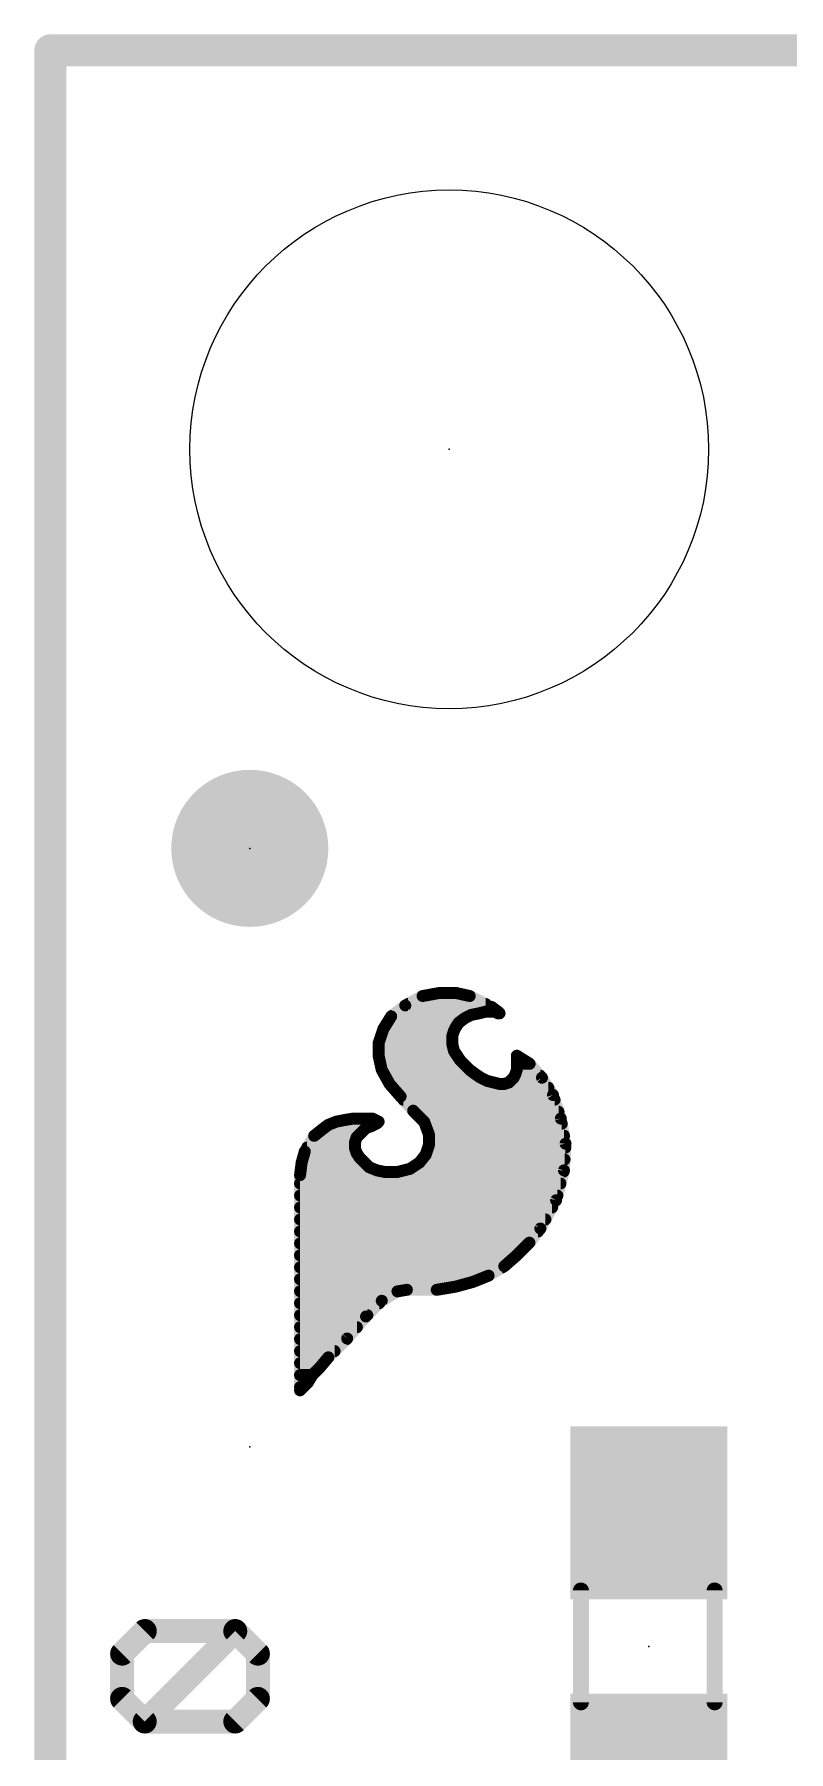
# Model space of a CAD drawing. Extents: x -19 to 88, y -20 to 20.
# Drawn here: x -0.1 to 4.7, y 9.49 to 20.42 of the extents above; entities that cross this region are included whole.
import ezdxf

# ---------------------------------------------------------------- set-up
doc = ezdxf.new("R2010")
doc.units = 0
for name, color, linetype in [('1', 12, 'CONTINUOUS'), ('16', 132, 'CONTINUOUS'), ('20', 53, 'CONTINUOUS'), ('21', 41, 'CONTINUOUS'), ('23', 53, 'CONTINUOUS'), ('24', 53, 'CONTINUOUS'), ('51', 53, 'CONTINUOUS')]:
    doc.layers.add(name, color=color, linetype=linetype)

# ---------------------------------------------------------------- blocks, each defined once
blk = doc.blocks.new('RECT')
blk.add_solid([(-0.5, -0.5), (0.5, -0.5), (-0.5, 0.5), (0.5, 0.5)])
blk = doc.blocks.new('PIE')
at = {"const_width": 0.5}
blk.add_lwpolyline([(0, -0.25, 1), (0, 0.25, 1), (0, -0.25)], format="xyb", dxfattribs=at)

msp = doc.modelspace()

# ---------------------------------------------------------------- linework, layer by layer
at = {"layer": '1', "const_width": 0.2032}
for points in [[(0, 20.32), (0, 0)], [(20.32, 20.32), (0, 20.32)]]:
    msp.add_lwpolyline(points, dxfattribs=at)
at = {"layer": '1', "const_width": 0.1016}
for points in [[(0.0508, 20.32, 1), (-0.0508, 20.32)], [(0, 20.3708, 1), (0, 20.2692)]]:
    msp.add_lwpolyline(points, format="xyb", dxfattribs=at)
at = {"layer": '16'}
for points, const_width in [([(0, 20.32), (0, 0)], 0.2032), ([(20.32, 20.32), (0, 20.32)], 0.2032), ([(0.6013, 10.2579), (0.4572, 10.1139)], 0.1524), ([(1.1775, 10.2579), (0.6013, 10.2579)], 0.1524), ([(0.6013, 9.6817), (1.1775, 10.2579)], 0.1524), ([(1.3215, 10.1139), (1.1775, 10.2579)], 0.1524), ([(0.4572, 10.1139), (0.4572, 9.8257)], 0.1524), ([(1.3215, 9.8257), (1.3215, 10.1139)], 0.1524), ([(0.4572, 9.8257), (0.6013, 9.6817)], 0.1524), ([(1.1775, 9.6817), (1.3215, 9.8257)], 0.1524), ([(0.6013, 9.6817), (1.1775, 9.6817)], 0.1524)]:
    msp.add_lwpolyline(points, dxfattribs=dict(at, const_width=const_width))
for points, const_width in [([(0.0508, 20.32, 1), (-0.0508, 20.32)], 0.1016), ([(0, 20.3708, 1), (0, 20.2692)], 0.1016), ([(0.6013, 10.296, 1), (0.6013, 10.2198)], 0.0762), ([(0.6282, 10.231, 1), (0.5743, 10.2848)], 0.0762), ([(1.2044, 10.2848, 1), (1.1505, 10.231)], 0.0762), ([(1.2044, 10.231, 1), (1.1505, 10.2848)], 0.0762), ([(1.1775, 10.2198, 1), (1.1775, 10.296)], 0.0762), ([(0.4953, 10.1139, 1), (0.4191, 10.1139)], 0.0762), ([(0.4303, 10.1408, 1), (0.4841, 10.0869)], 0.0762), ([(1.3596, 10.1139, 1), (1.2834, 10.1139)], 0.0762), ([(1.2946, 10.0869, 1), (1.3485, 10.1408)], 0.0762), ([(0.4841, 9.8527, 1), (0.4303, 9.7988)], 0.0762), ([(0.4191, 9.8257, 1), (0.4953, 9.8257)], 0.0762), ([(1.2834, 9.8257, 1), (1.3596, 9.8257)], 0.0762), ([(1.3485, 9.7988, 1), (1.2946, 9.8527)], 0.0762), ([(0.5743, 9.7086, 1), (0.6282, 9.6547)], 0.0762), ([(0.6013, 9.7198, 1), (0.6013, 9.6436)], 0.0762), ([(0.5743, 9.6547, 1), (0.6282, 9.7086)], 0.0762), ([(1.1505, 9.7086, 1), (1.2044, 9.6547)], 0.0762), ([(1.1775, 9.6436, 1), (1.1775, 9.7198)], 0.0762)]:
    msp.add_lwpolyline(points, format="xyb", dxfattribs=dict(at, const_width=const_width))
at = {"layer": '20', "const_width": 0.2032}
for points in [[(20.32, 20.32), (0, 20.32)], [(0, 20.32), (0, 0)]]:
    msp.add_lwpolyline(points, dxfattribs=at)
at = {"layer": '20', "const_width": 0.1016}
for points in [[(0, 20.3708, 1), (0, 20.2692)], [(0.0508, 20.32, 1), (-0.0508, 20.32)]]:
    msp.add_lwpolyline(points, format="xyb", dxfattribs=at)
at = {"layer": '20'}
msp.add_circle((2.54, 17.78), 1.651, dxfattribs=at)
at = {"layer": '21', "const_width": 0.0762}
for points in [[(2.37, 14.3), (2.26, 14.24)], [(2.48, 14.32), (2.37, 14.3)], [(2.58, 14.32), (2.48, 14.32)], [(2.67, 14.3), (2.58, 14.32)], [(2.81, 14.23), (2.67, 14.3)], [(2.26, 14.24), (2.17, 14.17)], [(2.1741, 14.1732), (2.6664, 14.1732)], [(2.2772, 14.2494), (2.7712, 14.2494)], [(2.64, 14.16), (2.68, 14.18)], [(2.68, 14.18), (2.73, 14.19)], [(2.73, 14.19), (2.77, 14.2)], [(2.77, 14.2), (2.83, 14.2)], [(2.85, 14.2), (2.81, 14.23)], [(2.83, 14.2), (2.85, 14.19)], [(2.86, 14.19), (2.85, 14.2)], [(2.85, 14.19), (2.86, 14.19)], [(2.12, 14.09), (2.09, 14)], [(2.17, 14.17), (2.12, 14.09)], [(2.1244, 14.097), (2.5785, 14.097)], [(2.56, 14.05), (2.57, 14.08)], [(2.57, 14.08), (2.58, 14.1)], [(2.58, 14.1), (2.6, 14.13)], [(2.6, 14.13), (2.64, 14.16)], [(2.09, 14), (2.09, 13.92)], [(2.0969, 14.0208), (2.56, 14.0208)], [(2.56, 13.99), (2.56, 14.05)], [(2.57, 13.95), (2.56, 13.99)], [(2.09, 13.9446), (2.5736, 13.9446)], [(2.09, 13.92), (2.11, 13.83)], [(2.1015, 13.8684), (2.6316, 13.8684)], [(2.61, 13.89), (2.57, 13.95)], [(2.67, 13.83), (2.61, 13.89)], [(2.97, 13.92), (2.97, 13.83)], [(3.05, 13.87), (2.97, 13.92)], [(2.97, 13.8684), (3.0514, 13.8684)], [(3.13, 13.78), (3.05, 13.87)], [(2.11, 13.83), (2.16, 13.74)], [(2.131, 13.7922), (2.7217, 13.7922)], [(2.16, 13.74), (2.23, 13.66)], [(2.71, 13.8), (2.67, 13.83)], [(2.74, 13.78), (2.71, 13.8)], [(2.78, 13.76), (2.74, 13.78)], [(2.86, 13.74), (2.78, 13.76)], [(2.89, 13.74), (2.86, 13.74)], [(2.92, 13.75), (2.89, 13.74)], [(2.95, 13.78), (2.92, 13.75)], [(2.96, 13.8), (2.95, 13.78)], [(2.9561, 13.7922), (3.1192, 13.7922)], [(2.97, 13.83), (2.96, 13.8)], [(3.2, 13.67), (3.13, 13.78)], [(2.181, 13.716), (3.1707, 13.716)], [(2.23, 13.66), (2.31, 13.57)], [(2.248, 13.6398), (3.2101, 13.6398)], [(3.25, 13.52), (3.2, 13.67)], [(1.93, 13.52), (1.87, 13.51)], [(2.05, 13.52), (1.93, 13.52)], [(2.09, 13.5), (2.05, 13.52)], [(2.31, 13.57), (2.38, 13.5)], [(2.3164, 13.5636), (3.2355, 13.5636)], [(3.28, 13.36), (3.25, 13.52)], [(1.68, 13.41), (1.62, 13.31)], [(1.73, 13.45), (1.68, 13.41)], [(1.6815, 13.4112), (1.9612, 13.4112)], [(1.77, 13.48), (1.73, 13.45)], [(1.82, 13.5), (1.77, 13.48)], [(1.7885, 13.4874), (2.0748, 13.4874)], [(1.87, 13.51), (1.82, 13.5)], [(1.95, 13.4), (2.01, 13.46)], [(2.01, 13.46), (2.04, 13.47)], [(2.04, 13.47), (2.08, 13.49)], [(2.08, 13.49), (2.09, 13.5)], [(2.38, 13.5), (2.41, 13.42)], [(2.3847, 13.4874), (3.2561, 13.4874)], [(2.41, 13.42), (2.41, 13.35)], [(2.41, 13.4112), (3.2704, 13.4112)], [(1.62, 13.31), (1.6, 13.24)], [(1.635, 13.335), (1.94, 13.335)], [(1.94, 13.37), (1.95, 13.4)], [(1.94, 13.33), (1.94, 13.37)], [(1.95, 13.3), (1.94, 13.33)], [(1.97, 13.27), (1.95, 13.3)], [(2.41, 13.35), (2.39, 13.29)], [(2.405, 13.335), (3.2785, 13.335)], [(3.27, 13.19), (3.28, 13.36)], [(1.6, 13.24), (1.59, 13.16)], [(1.6054, 13.2588), (1.9812, 13.2588)], [(2.03, 13.21), (1.97, 13.27)], [(2.08, 13.19), (2.03, 13.21)], [(2.13, 13.18), (2.08, 13.19)], [(2.29, 13.2), (2.21, 13.18)], [(2.35, 13.24), (2.29, 13.2)], [(2.39, 13.29), (2.35, 13.24)], [(2.365, 13.2588), (3.274, 13.2588)], [(3.22, 13), (3.27, 13.19)], [(1.59, 13.16), (1.59, 11.79)], [(1.59, 13.1064), (3.248, 13.1064)], [(1.5928, 13.1826), (2.117, 13.1826)], [(2.21, 13.18), (2.13, 13.18)], [(2.2204, 13.1826), (3.2681, 13.1826)], [(1.59, 13.0302), (3.2279, 13.0302)], [(3.12, 12.82), (3.22, 13)], [(1.59, 12.954), (3.1944, 12.954)], [(1.59, 12.8778), (3.1521, 12.8778)], [(1.59, 12.8016), (3.1057, 12.8016)], [(3.05, 12.73), (3.12, 12.82)], [(1.59, 12.7254), (3.0454, 12.7254)], [(1.59, 12.6492), (2.9691, 12.6492)], [(2.89, 12.58), (2.97, 12.65)], [(2.97, 12.65), (3.05, 12.73)], [(1.59, 12.573), (2.8783, 12.573)], [(2.79, 12.52), (2.89, 12.58)], [(1.59, 12.4968), (2.732, 12.4968)], [(2.21, 12.42), (2.27, 12.43)], [(2.27, 12.43), (2.46, 12.43)], [(2.46, 12.43), (2.58, 12.45)], [(2.58, 12.45), (2.69, 12.48)], [(2.69, 12.48), (2.79, 12.52)], [(1.59, 12.4206), (2.2136, 12.4206)], [(1.59, 12.3444), (2.0944, 12.3444)], [(2.01, 12.26), (2.11, 12.36)], [(2.11, 12.36), (2.21, 12.42)], [(1.59, 12.2682), (2.0182, 12.2682)], [(1.89, 12.12), (2.01, 12.26)], [(1.59, 12.192), (1.9517, 12.192)], [(1.59, 12.1158), (1.8858, 12.1158)], [(1.77, 12), (1.89, 12.12)], [(1.59, 12.0396), (1.8096, 12.0396)], [(1.72, 11.94), (1.77, 12)], [(1.59, 11.9634), (1.7395, 11.9634)], [(1.59, 11.8872), (1.6683, 11.8872)], [(1.64, 11.84), (1.67, 11.89)], [(1.67, 11.89), (1.72, 11.94)], [(1.59, 11.79), (1.64, 11.84)], [(1.59, 11.811), (1.611, 11.811)]]:
    msp.add_lwpolyline(points, dxfattribs=at)
at = {"layer": '21', "const_width": 0.0381}
for points in [[(2.3666, 14.3187, 1), (2.3734, 14.2813)], [(2.3791, 14.2833, 1), (2.3609, 14.3167)], [(2.48, 14.3391, 1), (2.48, 14.301)], [(2.4834, 14.3013, 1), (2.4766, 14.3387)], [(2.5841, 14.3386, 1), (2.5759, 14.3014)], [(2.58, 14.301, 1), (2.58, 14.3391)], [(2.6785, 14.317, 1), (2.6615, 14.283)], [(2.6659, 14.2814, 1), (2.6741, 14.3186)], [(2.1741, 14.1923, 1), (2.1741, 14.1542)], [(2.2509, 14.2567, 1), (2.2691, 14.2233)], [(2.2717, 14.225, 1), (2.2483, 14.255)], [(2.2772, 14.2685, 1), (2.2772, 14.2304)], [(2.6763, 14.1987, 1), (2.6837, 14.1613)], [(2.6664, 14.1542, 1), (2.6664, 14.1923)], [(2.6885, 14.163, 1), (2.6715, 14.197)], [(2.7254, 14.2085, 1), (2.7346, 14.1715)], [(2.7337, 14.1713, 1), (2.7263, 14.2087)], [(2.77, 14.2191, 1), (2.77, 14.181)], [(2.7746, 14.1815, 1), (2.7654, 14.2185)], [(2.7712, 14.2304, 1), (2.7712, 14.2685)], [(2.8214, 14.2452, 1), (2.7986, 14.2148)], [(2.8015, 14.213, 1), (2.8185, 14.247)], [(2.8385, 14.217, 1), (2.8215, 14.183)], [(2.83, 14.181, 1), (2.83, 14.2191)], [(2.8635, 14.2135, 1), (2.8365, 14.1865)], [(2.85, 14.2091, 1), (2.85, 14.171)], [(2.8386, 14.1848, 1), (2.8614, 14.2152)], [(2.8415, 14.173, 1), (2.8585, 14.207)], [(2.8465, 14.1765, 1), (2.8735, 14.2035)], [(2.86, 14.171, 1), (2.86, 14.2091)], [(2.1038, 14.1001, 1), (2.1362, 14.0799)], [(2.1381, 14.084, 1), (2.1019, 14.096)], [(2.1244, 14.1161, 1), (2.1244, 14.078)], [(2.1583, 14.185, 1), (2.1817, 14.155)], [(2.1862, 14.1599, 1), (2.1538, 14.1801)], [(2.553, 14.0885, 1), (2.587, 14.0715)], [(2.5881, 14.074, 1), (2.5519, 14.086)], [(2.5641, 14.1106, 1), (2.5959, 14.0894)], [(2.597, 14.0915, 1), (2.563, 14.1085)], [(2.5785, 14.078, 1), (2.5785, 14.1161)], [(2.5886, 14.1452, 1), (2.6114, 14.1148)], [(2.6159, 14.1194, 1), (2.5841, 14.1406)], [(2.6315, 14.177, 1), (2.6485, 14.143)], [(2.6514, 14.1448, 1), (2.6286, 14.1752)], [(2.0719, 14.006, 1), (2.1081, 13.994)], [(2.1091, 14, 1), (2.071, 14)], [(2.0969, 14.0399, 1), (2.0969, 14.0018)], [(2.5791, 14.05, 1), (2.541, 14.05)], [(2.5419, 14.056, 1), (2.5781, 14.044)], [(2.5785, 13.9946, 1), (2.5415, 13.9854)], [(2.541, 13.99, 1), (2.5791, 13.99)], [(2.56, 14.0018, 1), (2.56, 14.0399)], [(2.09, 13.9637, 1), (2.09, 13.9256)], [(2.1086, 13.9241, 1), (2.0714, 13.9159)], [(2.071, 13.92, 1), (2.1091, 13.92)], [(2.1015, 13.8875, 1), (2.1015, 13.8494)], [(2.5859, 13.9606, 1), (2.5541, 13.9394)], [(2.5515, 13.9454, 1), (2.5885, 13.9546)], [(2.5736, 13.9256, 1), (2.5736, 13.9637)], [(2.6235, 13.9035, 1), (2.5965, 13.8765)], [(2.5941, 13.8794, 1), (2.6259, 13.9006)], [(2.6316, 13.8494, 1), (2.6316, 13.8875)], [(2.9801, 13.9362, 1), (2.9599, 13.9038)], [(2.97, 13.8875, 1), (2.97, 13.8494)], [(2.9891, 13.92, 1), (2.951, 13.92)], [(3.0642, 13.8827, 1), (3.0358, 13.8573)], [(3.0399, 13.8538, 1), (3.0601, 13.8862)], [(3.0514, 13.8494, 1), (3.0514, 13.8875)], [(2.1267, 13.8393, 1), (2.0933, 13.8207)], [(2.0914, 13.8259, 1), (2.1286, 13.8341)], [(2.131, 13.8113, 1), (2.131, 13.7732)], [(2.1743, 13.7525, 1), (2.1457, 13.7275)], [(2.6814, 13.8452, 1), (2.6586, 13.8148)], [(2.6565, 13.8165, 1), (2.6835, 13.8435)], [(2.7206, 13.8159, 1), (2.6994, 13.7841)], [(2.6986, 13.7848, 1), (2.7214, 13.8152)], [(2.7485, 13.797, 1), (2.7315, 13.763)], [(2.7217, 13.7732, 1), (2.7217, 13.8113)], [(2.7294, 13.7641, 1), (2.7506, 13.7959)], [(2.7846, 13.7785, 1), (2.7754, 13.7415)], [(2.7715, 13.743, 1), (2.7885, 13.777)], [(2.86, 13.7591, 1), (2.86, 13.721)], [(2.8554, 13.7215, 1), (2.8646, 13.7585)], [(2.884, 13.7581, 1), (2.896, 13.7219)], [(2.89, 13.721, 1), (2.89, 13.7591)], [(2.9065, 13.7635, 1), (2.9335, 13.7365)], [(2.926, 13.7319, 1), (2.914, 13.7681)], [(2.933, 13.7885, 1), (2.967, 13.7715)], [(2.9635, 13.7665, 1), (2.9365, 13.7935)], [(2.9561, 13.8113, 1), (2.9561, 13.7732)], [(2.9419, 13.806, 1), (2.9781, 13.794)], [(2.977, 13.7915, 1), (2.943, 13.8085)], [(2.951, 13.83, 1), (2.9891, 13.83)], [(2.9881, 13.824, 1), (2.9519, 13.836)], [(3.1461, 13.7902, 1), (3.1139, 13.7698)], [(3.1158, 13.7673, 1), (3.1442, 13.7927)], [(3.1192, 13.7732, 1), (3.1192, 13.8113)], [(2.1433, 13.7307, 1), (2.1767, 13.7493)], [(2.181, 13.7351, 1), (2.181, 13.697)], [(2.2442, 13.6727, 1), (2.2158, 13.6473)], [(2.2157, 13.6475, 1), (2.2443, 13.6725)], [(2.248, 13.6589, 1), (2.248, 13.6208)], [(3.1707, 13.697, 1), (3.1707, 13.7351)], [(3.2181, 13.676, 1), (3.1819, 13.664)], [(3.1839, 13.6598, 1), (3.2161, 13.6802)], [(3.2101, 13.6208, 1), (3.2101, 13.6589)], [(1.93, 13.5391, 1), (1.93, 13.501)], [(1.9331, 13.5012, 1), (1.9269, 13.5388)], [(2.0585, 13.537, 1), (2.0415, 13.503)], [(2.05, 13.501, 1), (2.05, 13.5391)], [(2.3235, 13.5835, 1), (2.2965, 13.5565)], [(2.2958, 13.5573, 1), (2.3242, 13.5827)], [(2.3164, 13.5827, 1), (2.3164, 13.5446)], [(3.2687, 13.5235, 1), (3.2313, 13.5165)], [(3.2355, 13.5446, 1), (3.2355, 13.5827)], [(1.6815, 13.4303, 1), (1.6815, 13.3922)], [(1.6963, 13.4002, 1), (1.6637, 13.4198)], [(1.7186, 13.4652, 1), (1.7414, 13.4348)], [(1.7419, 13.4351, 1), (1.7181, 13.4649)], [(1.7629, 13.4977, 1), (1.7771, 13.4623)], [(1.7814, 13.4648, 1), (1.7586, 13.4952)], [(1.7885, 13.5065, 1), (1.7885, 13.4684)], [(1.8163, 13.5187, 1), (1.8237, 13.4813)], [(1.8271, 13.4823, 1), (1.8129, 13.5177)], [(1.8669, 13.5288, 1), (1.8731, 13.4912)], [(1.8737, 13.4913, 1), (1.8663, 13.5287)], [(1.9612, 13.3922, 1), (1.9612, 13.4303)], [(2.004, 13.4781, 1), (2.016, 13.4419)], [(2.0235, 13.4465, 1), (1.9965, 13.4735)], [(2.0315, 13.487, 1), (2.0485, 13.453)], [(2.046, 13.4519, 1), (2.034, 13.4881)], [(2.0665, 13.5035, 1), (2.0935, 13.4765)], [(2.0885, 13.473, 1), (2.0715, 13.507)], [(2.0748, 13.4684, 1), (2.0748, 13.5065)], [(2.1035, 13.4865, 1), (2.0765, 13.5135)], [(2.0815, 13.483, 1), (2.0985, 13.517)], [(2.3978, 13.5067, 1), (2.3622, 13.4933)], [(2.3847, 13.5065, 1), (2.3847, 13.4684)], [(2.3665, 13.4865, 1), (2.3935, 13.5135)], [(2.41, 13.4303, 1), (2.41, 13.3922)], [(2.4291, 13.42, 1), (2.391, 13.42)], [(3.2319, 13.514, 1), (3.2681, 13.526)], [(3.2561, 13.4684, 1), (3.2561, 13.5065)], [(3.2704, 13.3922, 1), (3.2704, 13.4303)], [(1.6037, 13.3198, 1), (1.6363, 13.3002)], [(1.6383, 13.3048, 1), (1.6017, 13.3152)], [(1.635, 13.3541, 1), (1.635, 13.316)], [(1.6681, 13.4249, 1), (1.6919, 13.3951)], [(1.9219, 13.376, 1), (1.9581, 13.364)], [(1.9581, 13.336, 1), (1.9219, 13.324)], [(1.9591, 13.37, 1), (1.921, 13.37)], [(1.921, 13.33, 1), (1.9591, 13.33)], [(1.9659, 13.3106, 1), (1.9341, 13.2894)], [(1.9365, 13.4135, 1), (1.9635, 13.3865)], [(1.9681, 13.394, 1), (1.9319, 13.406)], [(1.94, 13.316, 1), (1.94, 13.3541)], [(2.405, 13.3541, 1), (2.405, 13.316)], [(2.391, 13.35, 1), (2.4291, 13.35)], [(2.4281, 13.344, 1), (2.3919, 13.356)], [(2.3922, 13.4133, 1), (2.4278, 13.4267)], [(3.299, 13.3589, 1), (3.261, 13.3611)], [(3.2613, 13.3565, 1), (3.2987, 13.3635)], [(3.2785, 13.316, 1), (3.2785, 13.3541)], [(1.5817, 13.2452, 1), (1.6183, 13.2348)], [(1.6189, 13.2376, 1), (1.5811, 13.2424)], [(1.6054, 13.2779, 1), (1.6054, 13.2398)], [(1.9319, 13.294, 1), (1.9681, 13.306)], [(1.9835, 13.2835, 1), (1.9565, 13.2565)], [(1.9541, 13.2594, 1), (1.9859, 13.2806)], [(1.9812, 13.2398, 1), (1.9812, 13.2779)], [(2.0371, 13.2277, 1), (2.0229, 13.1923)], [(2.0165, 13.1965, 1), (2.0435, 13.2235)], [(2.0837, 13.2087, 1), (2.0763, 13.1713)], [(2.2794, 13.2159, 1), (2.3006, 13.1841)], [(2.2946, 13.1815, 1), (2.2854, 13.2185)], [(2.3351, 13.2519, 1), (2.3649, 13.2281)], [(2.3606, 13.2241, 1), (2.3394, 13.2559)], [(2.365, 13.2779, 1), (2.365, 13.2398)], [(2.3719, 13.296, 1), (2.4081, 13.284)], [(2.4049, 13.2781, 1), (2.3751, 13.3019)], [(3.2884, 13.1852, 1), (3.2516, 13.1948)], [(3.274, 13.2398, 1), (3.274, 13.2779)], [(1.6091, 13.16, 1), (1.571, 13.16)], [(1.5711, 13.1624, 1), (1.6089, 13.1576)], [(1.59, 13.1255, 1), (1.59, 13.0874)], [(1.5928, 13.2017, 1), (1.5928, 13.1636)], [(2.0729, 13.1723, 1), (2.0871, 13.2077)], [(2.13, 13.1991, 1), (2.13, 13.161)], [(2.117, 13.1636, 1), (2.117, 13.2017)], [(2.1263, 13.1613, 1), (2.1337, 13.1987)], [(2.2054, 13.1985, 1), (2.2146, 13.1615)], [(2.2204, 13.2017, 1), (2.2204, 13.1636)], [(2.21, 13.161, 1), (2.21, 13.1991)], [(3.248, 13.0874, 1), (3.248, 13.1255)], [(3.251, 13.1911, 1), (3.289, 13.1889)], [(3.2681, 13.1636, 1), (3.2681, 13.2017)], [(1.59, 13.0493, 1), (1.59, 13.0112)], [(3.2016, 13.0048, 1), (3.2384, 12.9952)], [(3.2367, 12.9907, 1), (3.2033, 13.0093)], [(3.2279, 13.0112, 1), (3.2279, 13.0493)], [(1.59, 12.9731, 1), (1.59, 12.935)], [(1.59, 12.8969, 1), (1.59, 12.8588)], [(3.1521, 12.8588, 1), (3.1521, 12.8969)], [(3.1944, 12.935, 1), (3.1944, 12.9731)], [(1.59, 12.8207, 1), (1.59, 12.7826)], [(3.1033, 12.8293, 1), (3.1367, 12.8107)], [(3.135, 12.8083, 1), (3.105, 12.8317)], [(3.1057, 12.7826, 1), (3.1057, 12.8207)], [(1.59, 12.7445, 1), (1.59, 12.7064)], [(1.59, 12.6683, 1), (1.59, 12.6302)], [(2.9565, 12.6635, 1), (2.9835, 12.6365)], [(2.9825, 12.6357, 1), (2.9575, 12.6643)], [(2.9691, 12.6302, 1), (2.9691, 12.6683)], [(3.035, 12.7417, 1), (3.065, 12.7183)], [(3.0635, 12.7165, 1), (3.0365, 12.7435)], [(3.0454, 12.7064, 1), (3.0454, 12.7445)], [(1.59, 12.5921, 1), (1.59, 12.554)], [(2.8775, 12.5943, 1), (2.9025, 12.5657)], [(2.8783, 12.554, 1), (2.8783, 12.5921)], [(2.8998, 12.5637, 1), (2.8802, 12.5963)], [(1.59, 12.5159, 1), (1.59, 12.4778)], [(2.27, 12.449, 1), (2.27, 12.4109)], [(2.2731, 12.4112, 1), (2.2669, 12.4488)], [(2.4569, 12.4488, 1), (2.4631, 12.4112)], [(2.46, 12.4109, 1), (2.46, 12.449)], [(2.575, 12.4684, 1), (2.585, 12.4316)], [(2.5831, 12.4312, 1), (2.5769, 12.4688)], [(2.6829, 12.4977, 1), (2.6971, 12.4623)], [(2.695, 12.4616, 1), (2.685, 12.4984)], [(2.732, 12.4778, 1), (2.732, 12.5159)], [(2.7802, 12.5363, 1), (2.7998, 12.5037)], [(2.7971, 12.5023, 1), (2.7829, 12.5377)], [(1.59, 12.4397, 1), (1.59, 12.4016)], [(1.59, 12.3635, 1), (1.59, 12.3254)], [(2.1002, 12.3763, 1), (2.1198, 12.3437)], [(2.0944, 12.3254, 1), (2.0944, 12.3635)], [(2.1235, 12.3465, 1), (2.0965, 12.3735)], [(2.2069, 12.4388, 1), (2.2131, 12.4012)], [(2.2198, 12.4037, 1), (2.2002, 12.4363)], [(2.2136, 12.4016, 1), (2.2136, 12.4397)], [(1.59, 12.2873, 1), (1.59, 12.2492)], [(1.9965, 12.2735, 1), (2.0235, 12.2465)], [(2.0245, 12.2476, 1), (1.9955, 12.2724)], [(2.0182, 12.2492, 1), (2.0182, 12.2873)], [(1.59, 12.2111, 1), (1.59, 12.173)], [(1.59, 12.1349, 1), (1.59, 12.0968)], [(1.8755, 12.1324, 1), (1.9045, 12.1076)], [(1.9035, 12.1065, 1), (1.8765, 12.1335)], [(1.8858, 12.0968, 1), (1.8858, 12.1349)], [(1.9517, 12.173, 1), (1.9517, 12.2111)], [(1.59, 12.0587, 1), (1.59, 12.0206)], [(1.7565, 12.0135, 1), (1.7835, 11.9865)], [(1.7846, 11.9878, 1), (1.7554, 12.0122)], [(1.8096, 12.0206, 1), (1.8096, 12.0587)], [(1.59, 11.9825, 1), (1.59, 11.9444)], [(1.59, 11.9063, 1), (1.59, 11.8681)], [(1.6565, 11.9035, 1), (1.6835, 11.8765)], [(1.6863, 11.8802, 1), (1.6537, 11.8998)], [(1.6683, 11.8681, 1), (1.6683, 11.9063)], [(1.7054, 11.9522, 1), (1.7346, 11.9278)], [(1.7335, 11.9265, 1), (1.7065, 11.9535)], [(1.7395, 11.9444, 1), (1.7395, 11.9825)], [(1.59, 11.83, 1), (1.59, 11.7919)], [(1.5765, 11.8035, 1), (1.6035, 11.7765)], [(1.571, 11.79, 1), (1.6091, 11.79)], [(1.611, 11.7919, 1), (1.611, 11.83)], [(1.6237, 11.8498, 1), (1.6563, 11.8302)], [(1.6535, 11.8265, 1), (1.6265, 11.8535)]]:
    msp.add_lwpolyline(points, format="xyb", dxfattribs=at)
at = {"layer": '23'}
for p in [(2.54, 17.78), (1.27, 15.24), (1.27, 11.43), (3.81, 10.16)]:
    msp.add_point(p, dxfattribs=at)
at = {"layer": '24'}
msp.add_point((1.27, 15.24), dxfattribs=at)
at = {"layer": '51', "const_width": 0.1016}
for points in [[(3.378, 9.804), (3.378, 10.516)], [(4.229, 9.804), (4.229, 10.516)]]:
    msp.add_lwpolyline(points, dxfattribs=at)
at = {"layer": '51', "const_width": 0.0508}
for points in [[(3.4034, 10.516, 1), (3.3526, 10.516)], [(4.2544, 10.516, 1), (4.2036, 10.516)], [(3.3526, 9.804, 1), (3.4034, 9.804)], [(4.2036, 9.804, 1), (4.2544, 9.804)]]:
    msp.add_lwpolyline(points, format="xyb", dxfattribs=at)

# ---------------------------------------------------------------- block references
at = {"layer": '1'}
msp.add_blockref('PIE', (1.27, 15.24), dxfattribs=at)
at = {"layer": '1', "xscale": 1.1, "rotation": 90}
for p in [(3.81, 11.01), (3.81, 9.31)]:
    msp.add_blockref('RECT', p, dxfattribs=at)
at = {"layer": '16'}
msp.add_blockref('PIE', (1.27, 15.24), dxfattribs=at)
at = {"layer": '51', "xscale": 0.5001, "yscale": 0.95, "rotation": 90}
for p in [(3.8049, 10.7402), (3.8049, 9.5719)]:
    msp.add_blockref('RECT', p, dxfattribs=at)

doc.saveas('drawing.dxf')
